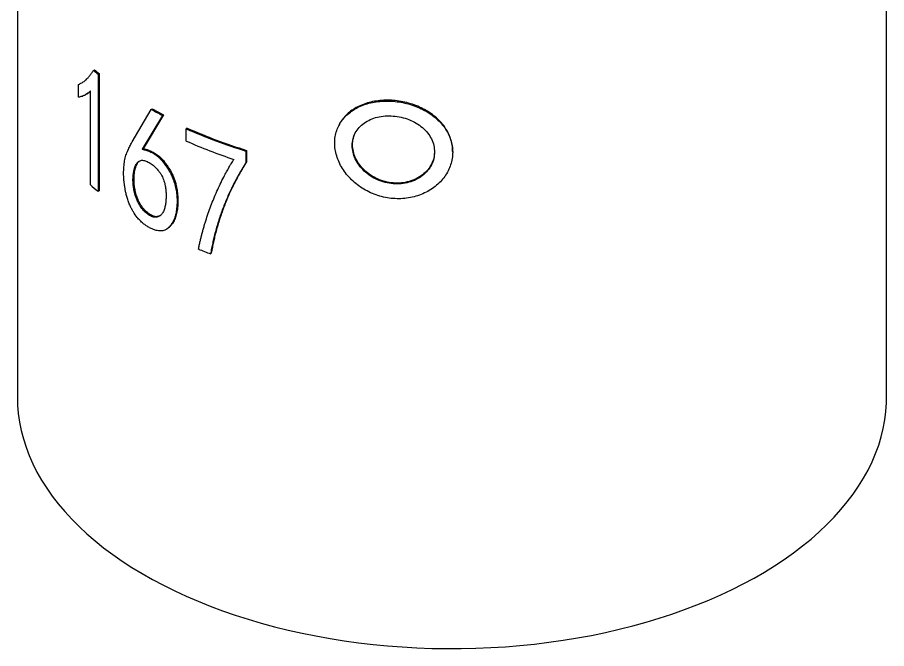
# Model space of a CAD drawing. Header units: millimetres. Extents: x 118006 to 124636, y -130611 to -125922.
# Drawn here: x 122291.2 to 122779.2, y -128225.7 to -127871.6 of the extents above; entities that cross this region are included whole.
import ezdxf

# ---------------------------------------------------------------- set-up
doc = ezdxf.new("R2010")
doc.units = ezdxf.units.MM
doc.header["$LTSCALE"] = 13
doc.layers.add('几何体', color=7, linetype='Continuous')

msp = doc.modelspace()

# ---------------------------------------------------------------- linework, layer by layer
at = {"layer": '几何体'}
for p, q in [((122291.17, -127684.67), (122291.17, -128084.83)), ((122779.17, -128084.83), (122779.17, -127752.7)), ((122333.86, -127901.27), (122334.52, -127901.01)), ((122336.44, -127903.38), (122337.09, -127903.11)), ((122336.44, -127903.38), (122336.44, -127969.09)), ((122337.09, -127903.11), (122337.09, -127968.82)), ((122325.54, -127916.38), (122325.54, -127909.13)), ((122332.17, -127965.55), (122332.17, -127912.83)), ((122355.6, -127941.36), (122366.36, -127923.2)), ((122366.36, -127923.2), (122366.91, -127922.87)), ((122372.69, -127926.56), (122361.29, -127945.55)), ((122373.22, -127926.22), (122361.86, -127945.22)), ((122372.69, -127926.56), (122373.22, -127926.22)), ((122386.43, -127933.67), (122385.94, -127934.03)), ((122385.94, -127940.91), (122385.94, -127934.03)), ((122361.29, -127945.55), (122361.86, -127945.22)), ((122419.86, -127946.14), (122419.48, -127946.55)), ((122419.48, -127946.55), (122419.48, -127953.04)), ((122419.86, -127946.14), (122419.86, -127952.64)), ((122535.55, -127947.12), (122535.54, -127946.66)), ((122419.86, -127952.64), (122419.48, -127953.04)), ((122336.44, -127969.09), (122337.09, -127968.82)), ((122400.05, -128003.85), (122399.61, -128004.24))]:
    msp.add_line(p, q, dxfattribs=at)
at = {"layer": '几何体', "flags": 128}
for points in [[(122471.53, -127932.41), (122471.42, -127932.64), (122471.31, -127932.88)], [(122291.17, -128084.83), (122291.28, -128089.01), (122291.66, -128093.79), (122292.33, -128098.56), (122293.28, -128103.31), (122294.51, -128108.04), (122296.01, -128112.75), (122297.79, -128117.42), (122299.85, -128122.05), (122302.17, -128126.64), (122304.77, -128131.19), (122307.62, -128135.68), (122310.75, -128140.11), (122314.13, -128144.48), (122317.76, -128148.77), (122321.65, -128153), (122325.78, -128157.15), (122330.16, -128161.21), (122334.77, -128165.18), (122339.61, -128169.07), (122344.68, -128172.85), (122349.97, -128176.53), (122355.47, -128180.11), (122361.18, -128183.58), (122367.09, -128186.93), (122373.19, -128190.17), (122379.48, -128193.28), (122385.95, -128196.27), (122392.59, -128199.13), (122399.4, -128201.86), (122406.36, -128204.46), (122413.47, -128206.91), (122420.72, -128209.23), (122428.1, -128211.4), (122435.61, -128213.43), (122443.23, -128215.3), (122450.96, -128217.03), (122458.79, -128218.6), (122466.7, -128220.02), (122474.69, -128221.29), (122482.75, -128222.4), (122490.87, -128223.34), (122499.05, -128224.13), (122507.26, -128224.76), (122515.51, -128225.23), (122523.78, -128225.53), (122532.06, -128225.67), (122540.35, -128225.65), (122548.63, -128225.47), (122556.89, -128225.12), (122565.13, -128224.62), (122573.34, -128223.95), (122581.5, -128223.12), (122589.61, -128222.13), (122597.65, -128220.99), (122605.63, -128219.68), (122613.52, -128218.23), (122621.32, -128216.61), (122629.02, -128214.85), (122636.62, -128212.93), (122644.09, -128210.87), (122651.45, -128208.66), (122658.66, -128206.31), (122665.74, -128203.82), (122672.66, -128201.19), (122679.43, -128198.43), (122686.03, -128195.54), (122692.45, -128192.52), (122698.69, -128189.37), (122704.75, -128186.1), (122710.61, -128182.72), (122716.27, -128179.23), (122721.71, -128175.62), (122726.95, -128171.91), (122731.96, -128168.1), (122736.74, -128164.2), (122741.3, -128160.2), (122745.61, -128156.12), (122749.68, -128151.95), (122753.51, -128147.71), (122757.08, -128143.39), (122760.4, -128139.01), (122763.46, -128134.56), (122766.25, -128130.06), (122768.78, -128125.5), (122771.03, -128120.9), (122773.02, -128116.25), (122774.73, -128111.57), (122776.17, -128106.86), (122777.32, -128102.12), (122778.2, -128097.37), (122778.8, -128092.6), (122779.12, -128087.82), (122779.17, -128084.83)]]:
    msp.add_lwpolyline(points, dxfattribs=at)
at = {"layer": '几何体'}
for centre, radius, start, end in [((122446.13, -127766.69), 175.26, 230.163, 231.2552), ((122446.42, -127766.87), 174.69, 230.163, 231.2552), ((122484.59, -127708.06), 245.49, 241.2089, 242.8828), ((122484.75, -127708.43), 244.68, 241.2089, 242.8828), ((122509.19, -127654.97), 305.06, 246.1707, 252.8984), ((122509.28, -127655.52), 304.07, 246.1707, 252.8984), ((122507.17, -127666.91), 299.62, 246.1343, 251.6084), ((122444.99, -127833.8), 173.45, 229.4272, 231.2602), ((122505.32, -127728.83), 295, 247.5866, 249.0016)]:
    msp.add_arc(centre, radius, start, end, dxfattribs=at)
for points, knots in [([(122325.54, -127909.13), (122325.85, -127909), (122326.44, -127908.75), (122327.31, -127908.28), (122328.15, -127907.75), (122328.98, -127907.17), (122329.79, -127906.48), (122330.51, -127905.78), (122331.16, -127905.09), (122331.73, -127904.41), (122332.3, -127903.68), (122332.85, -127902.91), (122333.36, -127902.11), (122333.69, -127901.55), (122333.86, -127901.27)], [0, 0, 0, 0, 0.095118, 0.186695, 0.281845, 0.373575, 0.463908, 0.563117, 0.632749, 0.704182, 0.782466, 0.855261, 0.925682, 1, 1, 1, 1]), ([(122332.17, -127912.83), (122331.92, -127913.06), (122331.41, -127913.51), (122330.64, -127914.14), (122329.82, -127914.67), (122328.98, -127915.13), (122328.14, -127915.54), (122327.28, -127915.89), (122326.42, -127916.15), (122325.84, -127916.31), (122325.54, -127916.38)], [0, 0, 0, 0, 0.124957, 0.249919, 0.374898, 0.499895, 0.629138, 0.749922, 0.874956, 1, 1, 1, 1]), ([(122332.17, -127913.16), (122332.14, -127913.19), (122331.86, -127913.45), (122331.31, -127913.89), (122330.5, -127914.42), (122329.66, -127914.88), (122328.83, -127915.3), (122328.26, -127915.51), (122327.99, -127915.62)], [0, 0, 0, 0, 0.024819, 0.220846, 0.416874, 0.612913, 0.81558, 1, 1, 1, 1]), ([(122327.35, -127915.85), (122327.45, -127915.81), (122327.67, -127915.74), (122327.88, -127915.66), (122327.99, -127915.62)], [0, 0, 0, 0, 0.50001, 1, 1, 1, 1]), ([(122535.55, -127947.18), (122535.49, -127945.99), (122535.38, -127943.61), (122534.49, -127940.1), (122533.08, -127936.71), (122531.14, -127933.49), (122528.7, -127930.48), (122525.8, -127927.74), (122522.49, -127925.29), (122518.84, -127923.18), (122514.91, -127921.43), (122510.77, -127920.06), (122506.48, -127919.09), (122502.13, -127918.54), (122497.78, -127918.41), (122493.53, -127918.7), (122489.43, -127919.43), (122485.56, -127920.56), (122481.99, -127922.11), (122478.77, -127924.04), (122475.95, -127926.33), (122473.58, -127928.96), (122471.7, -127931.88), (122470.34, -127935.06), (122469.51, -127938.43), (122469.24, -127941.96), (122469.51, -127945.58), (122470.34, -127949.22), (122471.7, -127952.82), (122473.58, -127956.32), (122475.95, -127959.64), (122478.77, -127962.73), (122481.99, -127965.52), (122485.56, -127967.95), (122489.43, -127969.98), (122493.53, -127971.56), (122497.78, -127972.66), (122502.13, -127973.26), (122506.48, -127973.34), (122510.77, -127972.91), (122514.91, -127971.98), (122518.84, -127970.57), (122522.49, -127968.7), (122525.8, -127966.43), (122528.7, -127963.79), (122531.14, -127960.85), (122533.08, -127957.65), (122534.49, -127954.27), (122535.38, -127950.76), (122535.49, -127948.37), (122535.55, -127947.18)], [0, 0, 0, 0, 0.0208, 0.0416, 0.062408, 0.083221, 0.10404, 0.12487, 0.145708, 0.166553, 0.187408, 0.208269, 0.229132, 0.25, 0.270868, 0.29173, 0.312592, 0.333447, 0.354291, 0.37513, 0.39596, 0.416778, 0.437592, 0.458399, 0.479199, 0.5, 0.5208, 0.5416, 0.562408, 0.583221, 0.60404, 0.62487, 0.645708, 0.666553, 0.687408, 0.708269, 0.729132, 0.75, 0.770868, 0.79173, 0.812592, 0.833447, 0.854291, 0.87513, 0.89596, 0.916778, 0.937592, 0.958399, 0.979199, 1, 1, 1, 1]), ([(122535.54, -127946.72), (122535.49, -127945.53), (122535.38, -127943.15), (122534.49, -127939.64), (122533.09, -127936.25), (122531.15, -127933.03), (122528.72, -127930.02), (122525.83, -127927.28), (122522.54, -127924.83), (122518.9, -127922.72), (122514.98, -127920.97), (122510.85, -127919.6), (122506.57, -127918.63), (122502.23, -127918.08), (122497.91, -127917.95), (122493.66, -127918.25), (122489.58, -127918.97), (122485.73, -127920.11), (122482.16, -127921.66), (122478.95, -127923.59), (122476.14, -127925.88), (122473.81, -127928.52), (122472.28, -127930.73), (122471.72, -127932.11), (122471.59, -127932.43)], [0, 0, 0, 0, 0.046944, 0.093885, 0.140836, 0.187781, 0.234723, 0.281672, 0.328618, 0.375558, 0.422507, 0.469452, 0.516393, 0.563341, 0.610287, 0.657227, 0.704176, 0.751121, 0.798062, 0.845011, 0.891956, 0.938897, 0.985847, 1, 1, 1, 1]), ([(122525.4, -127947.07), (122525.31, -127945.82), (122525.14, -127943.33), (122523.75, -127939.71), (122521.59, -127936.33), (122518.67, -127933.33), (122515.11, -127930.8), (122511.06, -127928.82), (122506.68, -127927.46), (122502.13, -127926.76), (122497.59, -127926.74), (122493.23, -127927.42), (122489.23, -127928.76), (122485.74, -127930.74), (122482.88, -127933.29), (122480.76, -127936.32), (122479.45, -127939.74), (122479.01, -127943.42), (122479.45, -127947.21), (122480.76, -127950.98), (122482.88, -127954.56), (122485.74, -127957.81), (122489.23, -127960.59), (122493.23, -127962.79), (122497.59, -127964.29), (122502.13, -127965.04), (122506.68, -127965), (122511.06, -127964.19), (122515.11, -127962.63), (122518.67, -127960.4), (122521.59, -127957.6), (122523.75, -127954.36), (122525.14, -127950.8), (122525.31, -127948.31), (122525.4, -127947.07)], [0, 0, 0, 0, 0.0312, 0.0624076, 0.0936294, 0.1248695, 0.1561295, 0.1874078, 0.2187001, 0.25, 0.2812999, 0.3125922, 0.3438705, 0.3751305, 0.4063707, 0.4375924, 0.4688, 0.5, 0.5312, 0.5624076, 0.5936294, 0.6248695, 0.6561295, 0.6874078, 0.7187002, 0.75, 0.7812999, 0.8125922, 0.8438705, 0.8751305, 0.9063707, 0.9375924, 0.9688001, 1, 1, 1, 1]), ([(122525.3, -127947.68), (122525.23, -127948.56), (122525.06, -127950.68), (122523.78, -127953.89), (122521.64, -127957.14), (122518.72, -127959.94), (122515.18, -127962.17), (122511.14, -127963.73), (122506.77, -127964.55), (122502.23, -127964.58), (122497.71, -127963.83), (122493.37, -127962.33), (122489.38, -127960.14), (122485.9, -127957.36), (122483.05, -127954.11), (122480.94, -127950.52), (122479.63, -127946.76), (122479.22, -127942.98), (122479.5, -127939.79), (122480.24, -127938.05), (122480.51, -127937.41)], [0, 0, 0, 0, 0.041159, 0.099041, 0.156924, 0.214806, 0.272689, 0.330571, 0.388453, 0.446334, 0.504216, 0.562098, 0.61998, 0.677862, 0.735745, 0.793627, 0.85151, 0.909393, 0.967275, 1, 1, 1, 1]), ([(122350.85, -127957.22), (122350.88, -127956.62), (122350.96, -127955.42), (122351.12, -127953.68), (122351.37, -127952.01), (122351.7, -127950.41), (122352.12, -127948.91), (122352.66, -127947.54), (122353.21, -127946.24), (122353.76, -127944.99), (122354.33, -127943.82), (122354.94, -127942.62), (122355.37, -127941.8), (122355.6, -127941.36)], [0, 0, 0, 0, 0.0950689, 0.1871215, 0.2808073, 0.3732945, 0.4663233, 0.5594278, 0.6501678, 0.7358359, 0.8188157, 0.9032731, 1, 1, 1, 1]), ([(122361.29, -127945.55), (122361.64, -127945.63), (122362.32, -127945.78), (122363.37, -127946.06), (122364.44, -127946.42), (122365.52, -127946.86), (122366.72, -127947.43), (122368.01, -127948.16), (122369.4, -127949.1), (122370.76, -127950.24), (122372.19, -127951.7), (122373.63, -127953.52), (122375.11, -127955.58), (122376.7, -127958.08), (122378.25, -127961.07), (122379.41, -127964.49), (122380.2, -127967.86), (122380.67, -127971.15), (122380.85, -127974.33), (122380.78, -127977.4), (122380.43, -127980.32), (122379.81, -127983.07), (122378.94, -127985.62), (122377.77, -127987.54), (122376.57, -127989), (122375.39, -127990.05), (122374.18, -127990.84), (122372.91, -127991.23), (122371.28, -127991.47), (122369.34, -127991.18), (122367.2, -127990.46), (122365.36, -127989.59), (122363.54, -127988.47), (122361.76, -127987.15), (122360.04, -127985.58), (122358.16, -127983.45), (122356.58, -127981.22), (122355.33, -127979.01), (122354.38, -127977.12), (122353.51, -127974.98), (122352.72, -127972.64), (122352.17, -127970.45), (122351.75, -127968.38), (122351.43, -127966.44), (122351.16, -127964.48), (122350.96, -127962.58), (122350.83, -127960.74), (122350.8, -127958.96), (122350.83, -127957.81), (122350.85, -127957.22)], [0, 0, 0, 0, 0.012733, 0.025051, 0.037611, 0.050163, 0.06264, 0.078297, 0.09395, 0.109636, 0.125239, 0.145888, 0.166885, 0.187778, 0.218982, 0.250172, 0.281387, 0.312601, 0.343816, 0.37503, 0.406248, 0.437466, 0.468682, 0.499903, 0.520736, 0.541568, 0.5624, 0.578037, 0.593678, 0.624918, 0.645578, 0.666916, 0.687541, 0.708383, 0.729251, 0.750135, 0.781375, 0.797008, 0.812637, 0.833566, 0.854233, 0.8751, 0.892381, 0.91074, 0.928683, 0.946982, 0.964617, 0.98197, 1, 1, 1, 1]), ([(122361.86, -127945.22), (122362.14, -127945.28), (122362.59, -127945.39), (122363.21, -127945.54), (122363.71, -127945.67), (122364.19, -127945.82), (122364.66, -127945.98), (122365.71, -127946.36), (122367.4, -127947.12), (122369.68, -127948.51), (122371.62, -127950.18), (122373.23, -127951.95), (122374.57, -127953.74), (122375.93, -127955.68), (122377.14, -127957.63), (122378.18, -127959.59), (122379.05, -127961.56), (122379.76, -127963.69), (122380.36, -127965.95), (122380.92, -127968.75), (122381.28, -127972), (122381.37, -127975.62), (122381.08, -127979.1), (122380.46, -127982.26), (122379.55, -127985.04), (122378.39, -127987.05), (122377.18, -127988.53), (122376.27, -127989.42), (122375.67, -127989.8), (122375.52, -127989.9)], [0, 0, 0, 0, 0.018501, 0.030487, 0.041051, 0.051263, 0.061487, 0.071691, 0.118355, 0.16698, 0.211422, 0.241255, 0.276681, 0.31232, 0.34815, 0.38003, 0.413274, 0.447427, 0.48701, 0.527514, 0.591224, 0.657903, 0.724919, 0.791097, 0.851965, 0.90888, 0.948029, 0.986423, 1, 1, 1, 1]), ([(122358.67, -127974.76), (122358.9, -127975.22), (122359.36, -127976.15), (122360.41, -127977.95), (122361.99, -127980), (122363.79, -127981.61), (122365.28, -127982.63), (122366.41, -127983.23), (122367.53, -127983.61), (122368.61, -127983.75), (122369.61, -127983.64), (122370.5, -127983.3), (122371.31, -127982.8), (122372.24, -127981.93), (122373.19, -127980.54), (122373.92, -127978.48), (122374.39, -127976.23), (122374.62, -127973.81), (122374.67, -127971.29), (122374.58, -127968.69), (122374.22, -127965.99), (122373.53, -127963.2), (122372.55, -127960.84), (122371.47, -127959.05), (122370.25, -127957.37), (122368.56, -127955.44), (122366.34, -127953.57), (122364.45, -127952.54), (122362.98, -127951.96), (122361.92, -127951.74), (122360.92, -127951.7), (122360.02, -127951.91), (122359.24, -127952.34), (122358.34, -127953.14), (122357.52, -127954.54), (122356.82, -127956.52), (122356.33, -127958.7), (122356.07, -127961.07), (122356.05, -127963.61), (122356.24, -127966.27), (122356.71, -127969.05), (122357.46, -127971.91), (122358.27, -127973.81), (122358.67, -127974.76)], [0, 0, 0, 0, 0.01564, 0.031277, 0.062511, 0.093779, 0.109446, 0.125102, 0.140763, 0.15641, 0.172057, 0.187699, 0.203338, 0.218973, 0.250195, 0.281422, 0.312656, 0.343892, 0.375132, 0.406365, 0.437594, 0.468804, 0.499989, 0.515455, 0.531267, 0.562528, 0.593774, 0.625059, 0.640723, 0.656378, 0.672031, 0.68767, 0.703308, 0.71894, 0.750163, 0.7814, 0.812637, 0.843868, 0.875098, 0.906328, 0.937554, 0.96878, 1, 1, 1, 1]), ([(122359.25, -127974.44), (122358.85, -127973.49), (122358.04, -127971.59), (122357.3, -127968.73), (122356.83, -127965.96), (122356.63, -127963.29), (122356.66, -127960.76), (122356.88, -127958.65), (122357.24, -127956.92), (122357.63, -127955.53), (122358.09, -127954.35), (122358.6, -127953.39), (122359.13, -127952.62), (122359.58, -127952.25), (122359.8, -127952.07)], [0, 0, 0, 0, 0.105417, 0.2109, 0.316415, 0.421953, 0.527498, 0.63304, 0.702828, 0.775581, 0.844181, 0.896965, 0.949739, 1, 1, 1, 1]), ([(122392.84, -128001.54), (122393, -128000.81), (122393.31, -127999.36), (122393.79, -127997.2), (122394.29, -127995.1), (122394.81, -127993.05), (122395.36, -127990.98), (122395.96, -127988.86), (122396.6, -127986.74), (122397.49, -127983.9), (122398.67, -127980.39), (122400.19, -127976.26), (122401.85, -127972.17), (122403.63, -127968.12), (122405.51, -127964.1), (122407.06, -127961.06), (122408.2, -127958.91), (122408.9, -127957.63), (122409.61, -127956.37), (122410.34, -127955.1), (122411.09, -127953.82), (122411.86, -127952.52), (122412.37, -127951.66), (122412.63, -127951.22)], [0, 0, 0, 0, 0.039849, 0.079684, 0.118292, 0.155254, 0.194001, 0.234322, 0.274985, 0.314903, 0.397396, 0.47837, 0.558204, 0.642707, 0.725086, 0.806429, 0.834082, 0.861708, 0.888111, 0.915473, 0.944055, 0.971275, 1, 1, 1, 1]), ([(122419.48, -127953.04), (122419.1, -127953.66), (122418.34, -127954.89), (122417.22, -127956.72), (122416.14, -127958.52), (122415.11, -127960.32), (122414.1, -127962.16), (122413.09, -127964.08), (122412.09, -127966.03), (122410.48, -127969.32), (122408.34, -127974.04), (122405.88, -127980.32), (122403.69, -127986.82), (122402.3, -127991.76), (122401.49, -127995.03), (122401.14, -127996.5), (122400.82, -127997.98), (122400.5, -127999.5), (122400.2, -128001.06), (122399.9, -128002.65), (122399.71, -128003.7), (122399.61, -128004.24)], [0, 0, 0, 0, 0.03987, 0.079744, 0.118361, 0.155537, 0.194359, 0.234539, 0.275271, 0.31495, 0.436457, 0.560432, 0.68329, 0.808173, 0.835632, 0.862406, 0.888188, 0.915545, 0.944081, 0.971288, 1, 1, 1, 1]), ([(122419.86, -127952.64), (122419.48, -127953.25), (122418.72, -127954.48), (122417.6, -127956.31), (122416.53, -127958.11), (122415.5, -127959.91), (122414.5, -127961.76), (122413.49, -127963.68), (122412.5, -127965.63), (122410.89, -127968.92), (122408.76, -127973.65), (122406.31, -127979.93), (122404.12, -127986.43), (122402.73, -127991.37), (122401.92, -127994.64), (122401.58, -127996.11), (122401.26, -127997.59), (122400.94, -127999.12), (122400.64, -128000.67), (122400.34, -128002.26), (122400.15, -128003.31), (122400.05, -128003.85)], [0, 0, 0, 0, 0.039858, 0.0797204, 0.1183286, 0.1554959, 0.1943104, 0.2344844, 0.2752103, 0.3148838, 0.4363837, 0.5603598, 0.6832282, 0.8081286, 0.8355927, 0.8623736, 0.8881597, 0.9155224, 0.9440645, 0.97128, 1, 1, 1, 1]), ([(122371.47, -127982.66), (122371.32, -127982.76), (122370.92, -127983.03), (122370.14, -127983.29), (122369.15, -127983.41), (122368.08, -127983.28), (122366.96, -127982.9), (122365.83, -127982.3), (122364.72, -127981.54), (122363.64, -127980.63), (122362.59, -127979.61), (122361.62, -127978.44), (122360.72, -127977.18), (122359.93, -127975.83), (122359.47, -127974.9), (122359.25, -127974.44)], [0, 0, 0, 0, 0.0438761, 0.1235534, 0.2032171, 0.2828474, 0.3625233, 0.4421712, 0.5218717, 0.6015635, 0.6812496, 0.7609205, 0.8406158, 0.9202894, 1, 1, 1, 1]), ([(122375.03, -127990.26), (122375.11, -127990.21), (122375.28, -127990.09), (122375.45, -127989.98), (122375.53, -127989.93)], [0, 0, 0, 0, 0.500002, 1, 1, 1, 1])]:
    msp.add_open_spline(points, degree=3, knots=knots, dxfattribs=at)

doc.saveas('drawing.dxf')
